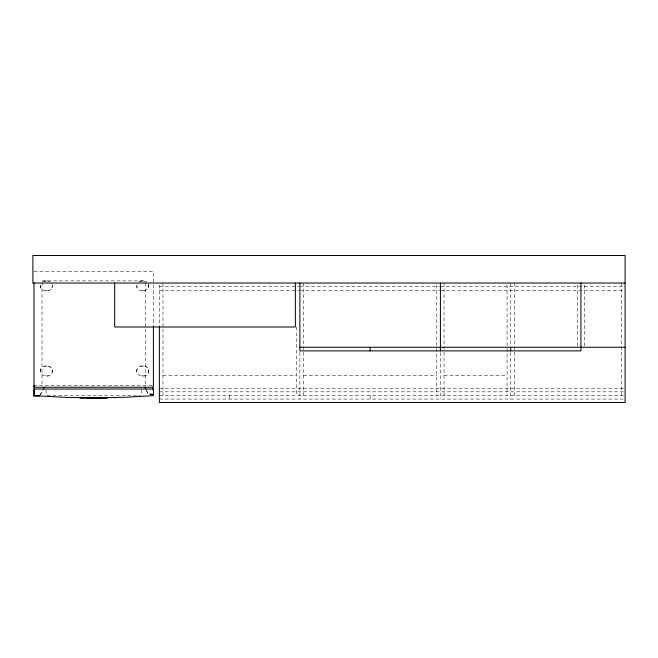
<?xml version="1.0" encoding="UTF-8"?>
<svg xmlns="http://www.w3.org/2000/svg" width="658" height="658" viewBox="0 0 658 658"><rect width="100%" height="100%" fill="white"/><g stroke="black" fill="none" stroke-linecap="round" stroke-linejoin="round"><path stroke-width="0.49" stroke-dasharray="3.29 2.47" d="M51.933 283.886C55.445 293.229 37.333 293.229 40.845 283.886M51.933 287.933L52.393 285.909M40.845 368.982C37.662 376.87 52.196 379.148 52.393 371.005C52.196 362.854 37.662 365.132 40.845 373.028M51.933 373.028L52.393 371.005L51.933 368.982M148.305 283.96C151.644 293.271 133.681 293.172 137.177 283.886M148.272 287.933L148.724 285.909L148.272 283.886M137.177 368.982C133.993 376.87 148.527 379.148 148.724 371.005C148.527 362.854 133.993 365.132 137.177 373.028M148.272 373.028L148.724 371.005L148.272 368.982M39.702 395.54L42.951 389.668M40.344 395.088L43.444 389.84M42.145 282.167L46.389 280.621L50.633 282.167L48.602 280.991M138.476 282.167L142.72 280.621L146.964 282.167L144.933 280.991M44.094 281.024L48.684 281.024M48.684 290.795L44.094 290.795M140.425 281.024L145.023 281.024M145.023 290.795L140.425 290.795M44.094 366.119L48.684 366.119M48.684 375.891L44.094 375.891M140.425 366.119L145.023 366.119M145.023 375.891L140.425 375.891M33.986 271.655L153.396 271.655L153.396 325.998M42.013 280.876L145.369 280.876M159.368 286.641L298.864 286.641M299.892 286.641L439.388 286.641M440.416 286.641L625.1 286.641M159.368 290.252L298.987 290.252M299.892 290.252L439.511 290.252M440.416 290.252L623.29 290.252M162.987 375.373L296.281 375.373M303.502 375.373L436.797 375.373M444.027 375.373L507.063 375.373M33.632 385.473L153.396 385.473M159.368 388.22L623.29 388.22M159.368 391.831L625.1 391.831M146.166 389.668L148.379 393.871L151.908 393.871M153.191 394.232L148.28 394.232L145.821 389.849M153.191 394.405L148.379 394.01M47.055 395.318L140.45 395.318M159.368 395.45L625.1 395.45M159.368 399.061L623.06 399.061M144.933 366.087L146.964 367.263M48.602 366.087L50.633 367.263M136.716 285.909L137.177 287.933M40.385 285.909L40.845 287.933M621.489 283.03L621.489 395.45M584.551 285.07L584.551 347.268M577.321 285.07L577.321 347.268M514.285 283.03L514.285 395.45M510.674 283.03L510.674 346.396M510.674 352.507L510.674 399.061M507.063 284.84L507.063 395.45M444.027 283.03L444.027 395.45M440.416 352.507L440.416 399.061M436.797 284.84L436.797 395.45M370.15 395.45L370.15 399.061M303.502 283.03L303.502 395.45M299.892 352.507L299.892 399.061M296.281 326.977L296.281 395.45M229.634 395.45L229.634 399.061M162.987 283.03L162.987 395.45M159.368 285.07L159.368 325.973M145.369 282.924L145.369 386.221M141.47 389.791L141.47 394.693M46.027 389.791L46.027 394.693M42.013 282.924L42.013 386.221"/><path stroke-width="0.99" d="M43.412 388.829L44.341 387.151M99.662 397.86L126.558 397.202L153.396 395.647L153.396 389.018L33.986 389.018L33.986 395.647L66.795 397.424L99.662 397.86L87.711 397.86M625.1 283.03L32.9 283.03L32.9 255.526L625.1 255.526L625.1 402.474L159.368 402.474L159.368 326.927M299.892 347.268L625.1 347.268M33.632 385.473L34.142 385.473L34.142 395.54L36.922 395.54M33.377 395.968L39.603 395.869M80.128 398.172L84.931 398.172M85.779 398.172L87.555 398.172M87.827 398.172L91.158 398.172M91.355 398.172L93.189 398.172M93.37 398.172L95.196 398.172M95.394 398.172L97.269 398.172M97.483 398.172L105.28 398.172M105.469 398.172L107.246 398.172M144.842 387.151L145.731 388.829M580.94 283.03L580.94 350.879L299.892 350.879L299.892 283.03M510.674 347.268L510.674 350.879M440.416 283.03L440.416 350.879M370.15 347.268L370.15 350.879M295.36 283.03L295.36 326.993L114.689 326.993L114.689 283.03M153.396 326.894L153.396 387.241L33.986 387.241L33.986 282.907M152.796 387.34L152.796 389.207"/></g></svg>
